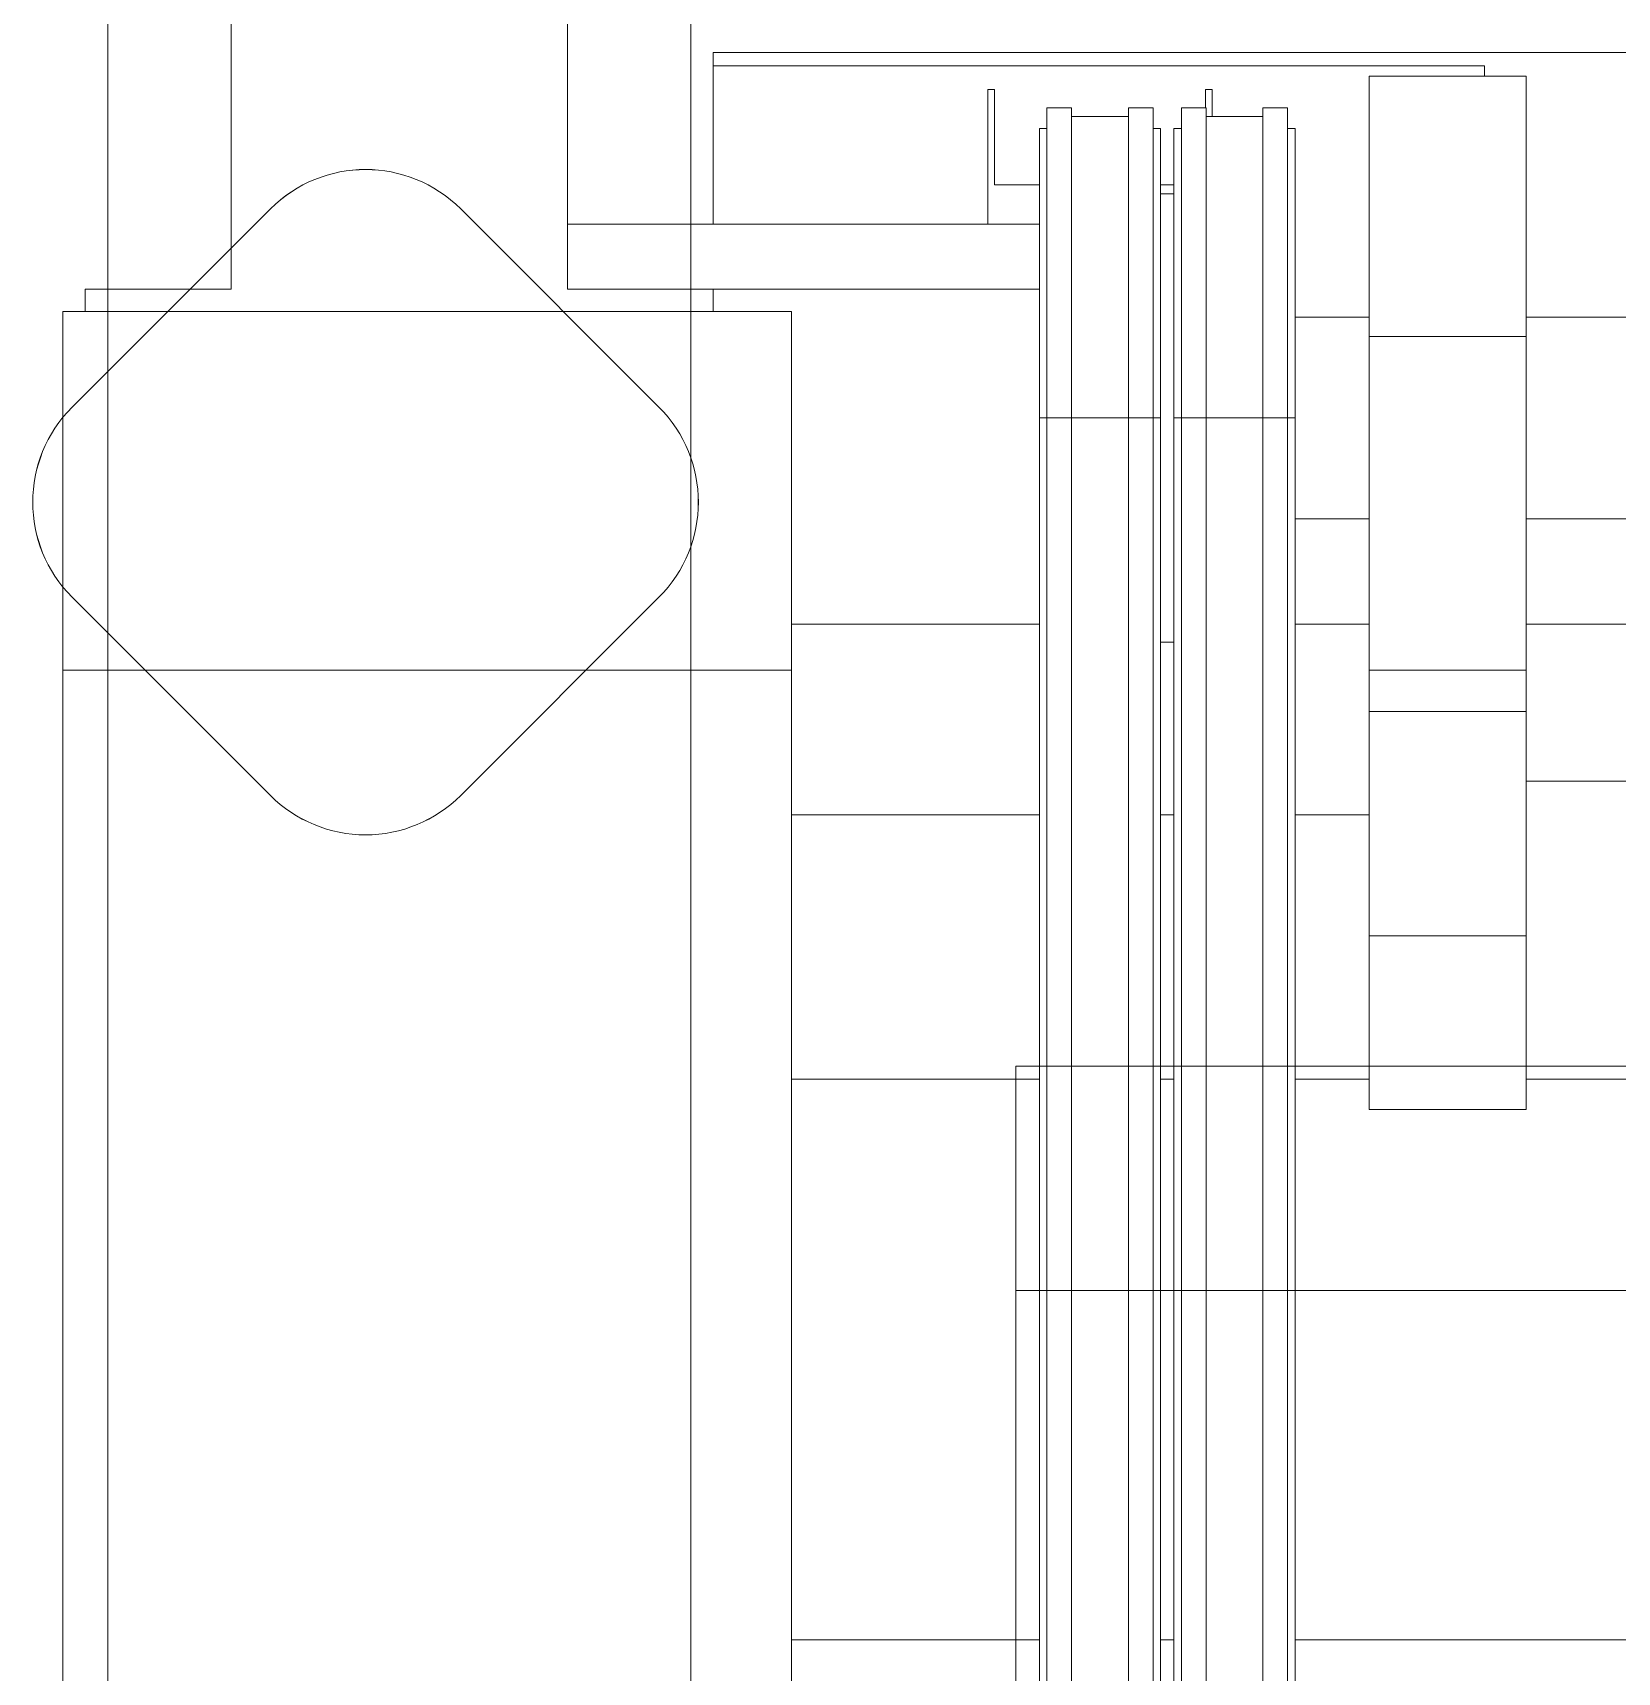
# Model space of a CAD drawing. Header units: inches. Extents: x -342 to 3622, y -887 to 1349.
# Drawn here: x 2245.3 to 2316, y 510.9 to 584 of the extents above; entities that cross this region are included whole.
import ezdxf
from ezdxf.enums import TextEntityAlignment as Align

# ---------------------------------------------------------------- set-up
doc = ezdxf.new("R2010")
doc.units = ezdxf.units.IN
doc.header["$MEASUREMENT"] = 0
for name, color, linetype in [('PK24-EQUIPMENT', 150, 'Continuous'), ('PK24E', 7, 'Continuous'), ('PK24E-STRUCT-STEEL', 254, 'Continuous')]:
    doc.layers.add(name, color=color, linetype=linetype)
for name, color, linetype, true_color in [('PK24-SYS-ROOM', 8, 'Continuous', 0x808080), ('PK24E-SYS-LIFT', 31, 'Continuous', 0xffcc5a), ('PK24E-SYS-SHELF', 31, 'Continuous', 0xffcc5a)]:
    doc.layers.add(name, color=color, linetype=linetype, true_color=true_color)
doc.styles.add('Impact', font='impact.ttf', dxfattribs={"height": 5})

# ---------------------------------------------------------------- blocks, each defined once
blk = doc.blocks.new('ROOM-LIGHT--FRONT-COMP-PK24')
at = {"layer": 'PK24-EQUIPMENT', "color": 3, "lineweight": 5}
for p, q in [((-42.082, 239.405), (-33.243, 248.243)), ((-33.243, 248.243), (-42.081, 239.404)), ((-15.919, 239.404), (-24.757, 248.243)), ((-24.757, 248.243), (-15.918, 239.405)), ((-33.243, 222.079), (-42.082, 230.918)), ((-42.081, 230.919), (-33.243, 222.08)), ((-24.757, 222.08), (-15.919, 230.919)), ((-15.918, 230.918), (-24.757, 222.079))]:
    blk.add_line(p, q, dxfattribs=at)
for centre, radius, start, end in [((-29, 244), 6.001, 45, 135), ((-29, 244), 6, 45, 135), ((-37.839, 235.161), 6.001, 135, 225), ((-37.839, 235.161), 6, 135, 225), ((-20.161, 235.161), 6, 315, 45), ((-20.161, 235.161), 6.001, 315, 45), ((-29, 226.322), 6, 225, 315), ((-29, 226.322), 6.001, 225, 315)]:
    blk.add_arc(centre, radius, start, end, dxfattribs=at)
blk = doc.blocks.new('*U35')
at = {"layer": 'PK24-SYS-ROOM', "color": 2, "lineweight": 5}
blk.add_line((-140, 200), (140, 200), dxfattribs=at)
at = {"layer": 'PK24-SYS-ROOM', "lineweight": 5}
blk.add_lwpolyline([(-140, 0), (140, 0), (140, 210), (-140, 210)], close=True, dxfattribs=at)
blk.add_blockref('ROOM-LIGHT--FRONT-COMP-PK24', (-140, 0), dxfattribs=at)
at = {"layer": 'PK24-SYS-ROOM', "color": 3, "lineweight": 5, "style": 'Impact'}
blk.add_attdef('ROOMNO', text='', height=10, dxfattribs=at).set_placement((178.825, 230), align=Align.CENTER)
blk = doc.blocks.new('ELIFT-DU--BACK-COMP-PKE24')
at = {"layer": 'PK24E-SYS-LIFT', "linetype": 'Continuous', "lineweight": 5}
for p, q in [((-175, 175.9), (-175, 160.9)), ((-160, 175.9), (-160, 160.9)), ((-153.5, 171.45), (-153.5, 170.85)), ((-112.75, 171.45), (-153.5, 171.45)), ((-153.5, 170.85), (-119.1, 170.85)), ((-153.5, 170.85), (-153.5, 163.8)), ((-117.25, 170.4), (-124.25, 170.4)), ((-124.25, 158.787), (-124.25, 170.4)), ((-119.1, 170.85), (-119.1, 170.4)), ((-117.25, 158.787), (-117.25, 170.4)), ((-141.25, 169.8), (-141.25, 163.8)), ((-141.25, 169.8), (-140.95, 169.8)), ((-140.95, 165.55), (-140.95, 169.8)), ((-131.55, 168.977), (-131.55, 169.8)), ((-131.55, 169.8), (-131.25, 169.8)), ((-131.25, 169.8), (-131.25, 168.597)), ((-138.62, 168.977), (-138.62, 155.15)), ((-137.52, 168.977), (-138.62, 168.977)), ((-137.52, 168.977), (-137.52, 155.15)), ((-133.88, 168.977), (-134.98, 168.977)), ((-134.98, 168.977), (-134.98, 155.15)), ((-133.88, 168.977), (-133.88, 155.15)), ((-131.52, 168.977), (-132.62, 168.977)), ((-132.62, 168.977), (-132.62, 155.15)), ((-131.52, 168.977), (-131.52, 155.15)), ((-127.88, 168.977), (-128.98, 168.977)), ((-128.98, 168.977), (-128.98, 155.15)), ((-127.88, 168.977), (-127.88, 155.15)), ((-134.98, 168.597), (-137.52, 168.597)), ((-128.98, 168.597), (-131.52, 168.597)), ((-138.62, 168.059), (-138.95, 168.059)), ((-138.95, 168.059), (-138.95, 155.15)), ((-133.55, 168.059), (-133.88, 168.059)), ((-133.55, 168.059), (-133.55, 155.15)), ((-132.62, 168.059), (-132.95, 168.059)), ((-132.95, 168.059), (-132.95, 155.15)), ((-127.55, 168.059), (-127.88, 168.059)), ((-127.55, 168.059), (-127.55, 155.15)), ((-140.95, 165.55), (-138.95, 165.55)), ((-133.55, 165.55), (-132.95, 165.55)), ((-132.95, 165.15), (-133.55, 165.15)), ((-141.25, 163.8), (-160, 163.8)), ((-141.25, 163.8), (-138.95, 163.8)), ((-181.5, 159.9), (-181.5, 160.9)), ((-175, 160.9), (-181.5, 160.9)), ((-153.5, 160.9), (-160, 160.9)), ((-153.5, 159.9), (-153.5, 160.9)), ((-138.95, 160.9), (-153.5, 160.9)), ((-150, 159.9), (-182.5, 159.9)), ((-182.5, 159.9), (-182.5, 143.9)), ((-150, 143.9), (-150, 159.9)), ((-124.25, 159.65), (-127.55, 159.65)), ((-112.75, 159.65), (-117.25, 159.65)), ((-117.25, 158.787), (-124.25, 158.787)), ((-124.25, 143.9), (-124.25, 158.787)), ((-117.25, 143.9), (-117.25, 158.787)), ((-138.95, 155.15), (-138.95, 27.17)), ((-138.95, 155.15), (-138.62, 155.15)), ((-138.62, 155.15), (-138.62, 27.17)), ((-138.62, 155.15), (-137.52, 155.15)), ((-137.52, 155.15), (-137.52, 27.17)), ((-137.52, 155.15), (-134.98, 155.15)), ((-134.98, 155.15), (-134.98, 27.17)), ((-134.98, 155.15), (-133.88, 155.15)), ((-133.88, 155.15), (-133.88, 27.17)), ((-133.88, 155.15), (-133.55, 155.15)), ((-133.55, 155.15), (-133.55, 27.17)), ((-132.95, 155.15), (-132.62, 155.15)), ((-132.95, 155.15), (-132.95, 27.17)), ((-132.62, 155.15), (-131.52, 155.15)), ((-132.62, 155.15), (-132.62, 27.17)), ((-131.52, 155.15), (-131.52, 27.17)), ((-131.52, 155.15), (-128.98, 155.15)), ((-128.98, 155.15), (-127.88, 155.15)), ((-128.98, 155.15), (-128.98, 27.17)), ((-127.88, 155.15), (-127.88, 27.17)), ((-127.88, 155.15), (-127.55, 155.15)), ((-127.55, 155.15), (-127.55, 27.17)), ((-127.55, 150.65), (-124.25, 150.65)), ((-117.25, 150.65), (-112.75, 150.65)), ((-150, 145.95), (-138.95, 145.95)), ((-127.55, 145.95), (-124.25, 145.95)), ((-112.75, 145.95), (-117.25, 145.95)), ((-133.55, 145.15), (-132.95, 145.15)), ((-182.5, 33.5), (-182.5, 143.9)), ((-182.5, 143.9), (-150, 143.9)), ((-150, 33.5), (-150, 143.9)), ((-117.25, 143.9), (-124.25, 143.9)), ((-124.25, 143.9), (-124.25, 142.05)), ((-117.25, 143.9), (-117.25, 142.05)), ((-117.25, 142.05), (-124.25, 142.05)), ((-124.25, 142.05), (-124.25, 132.05)), ((-117.25, 142.05), (-117.25, 132.05)), ((-112.75, 138.95), (-117.25, 138.95)), ((-138.95, 137.45), (-150, 137.45)), ((-132.95, 137.45), (-133.55, 137.45)), ((-124.25, 137.45), (-127.55, 137.45)), ((-117.25, 132.05), (-124.25, 132.05)), ((-124.25, 132.05), (-124.25, 124.3)), ((-117.25, 132.05), (-117.25, 124.3)), ((-150, 125.65), (-138.95, 125.65)), ((-133.55, 125.65), (-132.95, 125.65)), ((-127.55, 125.65), (-124.25, 125.65)), ((-117.25, 125.65), (117.25, 125.65)), ((-117.25, 124.3), (-124.25, 124.3)), ((-150, 100.65), (-138.95, 100.65)), ((-133.55, 100.65), (-132.95, 100.65)), ((-127.55, 100.65), (-103.85, 100.65))]:
    blk.add_line(p, q, dxfattribs=at)
blk = doc.blocks.new('*U56')
at = {"layer": 'PK24E-STRUCT-STEEL', "lineweight": 5}
blk.add_lwpolyline([(-180.5, 299.819), (-154.5, 299.819), (-154.499, -398.4), (-180.499, -398.4)], close=True, dxfattribs=at)
at = {"layer": 'PK24E-SYS-SHELF', "lineweight": 5}
blk.add_blockref('ELIFT-DU--BACK-COMP-PKE24', (0, 83.769), dxfattribs=at)

msp = doc.modelspace()

# ---------------------------------------------------------------- block references
at = {"layer": 'PK24E', "lineweight": 5}
for name in ['*U35', '*U56']:
    msp.add_blockref(name, (2429.15, 327.932), dxfattribs=at)

doc.saveas('drawing.dxf')
